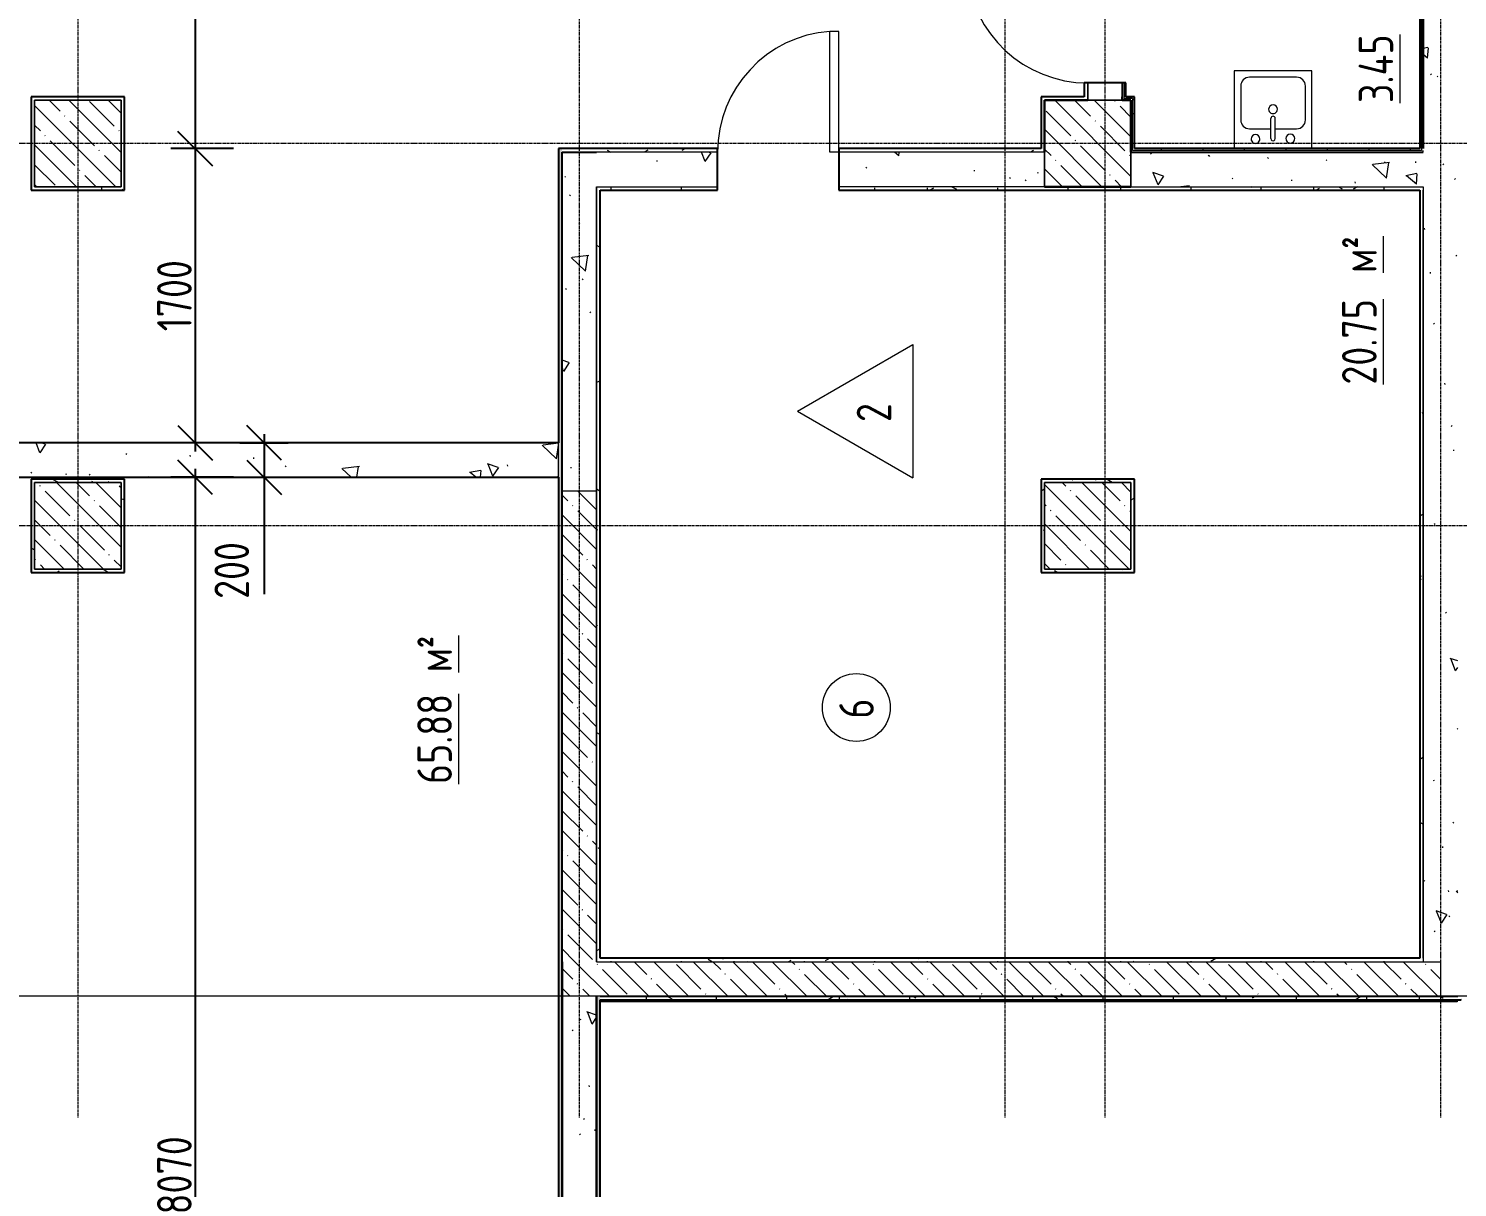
# Model space of a CAD drawing. Header units: millimetres. Extents: x -11854 to 4360091, y -19344 to 4989148.
# Drawn here: x 8458 to 16721, y 16047 to 22747 of the extents above; entities that cross this region are included whole.
import ezdxf

# ---------------------------------------------------------------- set-up
doc = ezdxf.new("R2010")
doc.units = ezdxf.units.MM
doc.linetypes.add('Линия сетки', pattern=[22.225, 12.7, -3.175, 3.175, -3.175])
doc.layers.get('0').update_dxf_attribs({"color": 254})
doc.layers.get('Defpoints').update_dxf_attribs({"color": 254})
for name, color, linetype, lineweight in [('A-ANNO-DIMS', 254, 'Continuous', 9), ('A-AREA-IDEN', 254, 'Continuous', 9), ('A-DOOR', 254, 'Continuous', 9), ('A-FLOR', 254, 'Continuous', 9), ('A-WALL', 254, 'Continuous', 9), ('P-SANR-FIXT', 254, 'Continuous', 9), ('S-GRID', 254, 'Continuous', 9)]:
    doc.layers.add(name, color=color, linetype=linetype, lineweight=lineweight)
doc.styles.add('ISOCPEUR', font='isocpeur.ttf', dxfattribs={"width": 0.8, "height": 200})
doc.styles.add('ISOCPEUR_B', font='', dxfattribs={"width": 0.8, "height": 200})
doc.styles.add('ISOCPEUR_B_1', font='', dxfattribs={"width": 0.8, "height": 200})
doc.styles.get('ISOCPEUR_B').set_extended_font_data('ISOCPEUR', bold=True)
doc.styles.get('ISOCPEUR_B_1').set_extended_font_data('ISOCPEUR', bold=True)
doc.dimstyles.new('2_0_мм_ISOCPEUR', dxfattribs={"dimscale": 304.8, "dimtxt": 199.196235, "dimasz": 0.656168, "dimexe": 0.459318, "dimexo": 0.625, "dimgap": 0.065617, "dimtad": 1, "dimdec": 0, "dimtxsty": 'ISOCPEUR', "dimblk1": 'OBLIQUE', "dimblk2": 'OBLIQUE', "dimsah": 1, "dimcen": 2.5, "dimdle": 0.164042, "dimazin": 3, "dimtfac": 1, "dimtix": 1, "dimtmove": 0, "dimatfit": 3, "dimfxl": 0.787402, "dimfxlon": 1, "dimtvp": 1, "dimarcsym": 2})
doc.dimstyles.new('2_0_мм_ISOCPEUR_1', dxfattribs={"dimscale": 304.8, "dimtxt": 199.196235, "dimasz": 0.656168, "dimexe": 0.459318, "dimexo": 0.625, "dimgap": 0.065617, "dimtad": 1, "dimdec": 0, "dimtxsty": 'ISOCPEUR', "dimblk1": 'OBLIQUE', "dimblk2": 'OBLIQUE', "dimsah": 1, "dimcen": 2.5, "dimdle": 0.164042, "dimazin": 3, "dimtfac": 1, "dimtix": 1, "dimtmove": 1, "dimatfit": 3, "dimfxl": 0.787402, "dimfxlon": 1, "dimtvp": 1, "dimarcsym": 2})
pattern_1 = [(140, (23409.34, 513535.3), (63.7558, 728.7365), [76.2, -838.2]), (85, (23409.34, 513535.3), (-764.2276, -140.9716), [60.96, -670.56]), (190.451, (23414.65, 513596.05), (-700.46675, 587.77), [64.76, -712.36]), (136.184, (23206.1, 513535.3), (168.171, 1084.3162), [114.3, -1257.3]), (186.636, (23220.2, 513625.7), (-989.7098, 949.61), [97.14, -1068.54]), (81.184, (23206.1, 513535.3), (-989.7012, 949.6206), [91.44, -1005.84]), (111, (23256.94, 513636.9), (409.0606, 606.4579), [76.2, -838.2]), (56, (23256.94, 513636.9), (-736.7529, 247.2083), [60.96, -670.56]), (161.451, (23291, 513687.46), (-327.6855, 853.66825), [64.76, -712.36]), (127.5, (23409.34, 513535.32), (-338.22012, 12.3547), [6.706, -655.726, 6.706, -674.014, -673.1]), (127.5, (23409.34, 513535.32), (-338.22012, 12.3547), [-1343.152, 6.706, -666.394]), (97.5, (23409.34, 513535.32), (-400.72213, 267.27887), [6.706, -381.406, 6.706, -640.486, -256.54]), (97.5, (23409.34, 513535.32), (-400.72213, 267.27887), [-1035.304, 6.706, -249.834]), (57.5, (23409.34, 513308.76), (22.91534, 542.36333), [6.706, -247.294, 6.706, -1837.334]), (57.5, (23409.34, 513308.76), (22.91534, 542.36333), [-260.706, -785.774, 6.706, -1044.854]), (47.5, (23409.34, 513207.16), (-101.7071, 592.51696), [6.706, -323.494, 6.706, -1266.342]), (47.5, (23409.34, 513207.16), (-101.7071, 592.51696), [-336.906, -519.582, 6.706, -740.054])]
pattern_2 = [(135, (23409.34, 513535.32), (-114.049253, -114.049253), []), (135, (23409.34, 513649.37), (-114.049253, -114.049253), [201.612, -40.322, 3.353, -36.97])]
pattern_3 = [(90, (23409.34, 513535.32), (-240, 7e-14), []), (180, (23409.34, 513535.32), (-9e-14, -240), [])]
pattern_4 = [(90, (23409.34, 513535.32), (-101.6, 406.4), [33.528, -271.272, 33.528, -271.272, -1625.6]), (90, (23409.34, 513535.32), (-101.6, 406.4), [-609.6, 33.528, -576.072, 33.528, -271.272, -711.2]), (90, (23409.34, 513535.32), (-101.6, 406.4), [-1524, 33.528, -169.672, 33.528, -474.472]), (210, (23358.54, 513687.72), (-301.152724, -291.188181), [33.528, -271.272, 33.528, -1896.872]), (210, (23358.54, 513687.72), (-301.152724, -291.188181), [-338.328, -271.272, 33.528, -576.072, -1016]), (210, (23358.54, 513687.72), (-301.152724, -291.188181), [-1219.2, 33.528, -271.272, 33.528, -677.672]), (210, (23358.54, 513687.72), (-301.152724, -291.188181), [-1557.528, -169.672, 33.528, -474.472]), (330, (23155.34, 513738.52), (402.752724, -115.211819), [33.528, -271.272, 33.528, -1896.872]), (330, (23155.34, 513738.52), (402.752724, -115.211819), [-338.328, -271.272, 33.528, -576.072, -1016]), (330, (23155.34, 513738.52), (402.752724, -115.211819), [-1219.2, 33.528, -271.272, 33.528, -677.672]), (330, (23155.34, 513738.52), (402.752724, -115.211819), [-1557.528, -169.672, 33.528, -474.472])]

# ---------------------------------------------------------------- blocks, each defined once
blk = doc.blocks.new('Одиночные-Щитовые - Дверной блок внутренний глухой ДГ 21х7 Л-4429184-1Г')
at = {"layer": 'A-DOOR', "lineweight": 18}
for p, q in [((299, 100), (299, 798.1)), ((350, 798.1), (299, 798.1)), ((350, 100), (350, 798.1)), ((350, 100), (299, 100))]:
    blk.add_line(p, q, dxfattribs=at)
at = {"layer": 'A-DOOR'}
blk.add_arc((350, 100), 700, 94.17811, 180, dxfattribs=at)
blk = doc.blocks.new('Кухонная мойка-Островок - 450 x 450 мм-2032278-1Г')
at = {"layer": 'P-SANR-FIXT'}
for p, q in [((240.7, 227.3), (-209.3, 227.3)), ((-209.3, 227.3), (-209.3, -222.7)), ((3, 170.2), (3, 53.1)), ((28.4, 170.2), (28.4, 53.1)), ((240.7, -222.7), (240.7, 227.3)), ((3, 113), (-120.4, 113)), ((151.8, 113), (28.4, 113)), ((-171.2, 62.2), (-171.2, -133.8)), ((202.6, -133.8), (202.6, 62.2)), ((-209.3, -222.7), (240.7, -222.7)), ((-120.4, -184.6), (151.8, -184.6))]:
    blk.add_line(p, q, dxfattribs=at)
for centre, radius, start, end in [((-84.3, 170.2), 25.4, 360, 180), ((-84.3, 170.2), 25.4, 180, 360), ((15.7, 170.2), 12.7, 360, 180), ((117.3, 172.3), 25.4, 360, 180), ((117.3, 172.3), 25.4, 180, 0), ((-120.4, 62.2), 50.8, 90, 180), ((151.8, 62.2), 50.8, 360, 90), ((15.7, 0), 25.4, 360, 180), ((15.7, 0), 25.4, 180, 0), ((15.7, 53.1), 12.7, 180, 0), ((-120.4, -133.8), 50.8, 180, 270), ((151.8, -133.8), 50.8, 270, 0)]:
    blk.add_arc(centre, radius, start, end, dxfattribs=at)
blk = doc.blocks.new('АР-Марка-Помещения-Этаж_Секция_Номер - Номер-1294543-1Г')
at = {"layer": 'A-AREA-IDEN'}
blk.add_circle((0, 1.219), 1.965, dxfattribs=at)
blk = doc.blocks.new('_Oblique')
at = {"color": 0, "linetype": 'ByBlock', "lineweight": -2}
blk.add_line((-0.5, -0.5), (0.5, 0.5), dxfattribs=at)
blk = doc.blocks.new('*D742')
at = {"layer": 'A-ANNO-DIMS', "color": 0, "lineweight": -2, "transparency": 16777216}
for p, q in [((9420.9, 25812.4), (9420.9, 22002.4)), ((9641.8, 25762.4), (9280.9, 25762.4)), ((9641.8, 22052.4), (9280.9, 22052.4))]:
    blk.add_line(p, q, dxfattribs=at)
at = {"layer": 'Defpoints', "color": 0, "transparency": 16777216}
for p in [(9660.9, 25762.4), (9420.9, 22052.4), (9660.9, 22052.4)]:
    blk.add_point(p, dxfattribs=at)
at = {"layer": 'A-ANNO-DIMS', "color": 0, "lineweight": -2, "transparency": 16777216, "xscale": 200, "yscale": 200, "zscale": 200}
for p, rotation in [((9420.9, 25762.4), 90), ((9420.9, 22052.4), 270)]:
    blk.add_blockref('_Oblique', p, dxfattribs=dict(at, rotation=rotation))
at = {"layer": 'A-ANNO-DIMS', "color": 0, "transparency": 16777216, "insert": (9300.9, 23907.4), "char_height": 200, "width": 496.458, "attachment_point": 5, "rotation": 90, "style": 'ISOCPEUR'}
blk.add_mtext('\\A1;3710', dxfattribs=at)
blk = doc.blocks.new('*D743')
at = {"layer": 'A-ANNO-DIMS', "color": 0, "lineweight": -2, "transparency": 16777216}
for p, q in [((9420.9, 22102.4), (9420.9, 20302.4)), ((9641.8, 22052.4), (9280.9, 22052.4)), ((9641.8, 20352.4), (9280.9, 20352.4))]:
    blk.add_line(p, q, dxfattribs=at)
at = {"layer": 'Defpoints', "color": 0, "transparency": 16777216}
for p in [(9660.9, 22052.4), (9420.9, 20352.4), (9660.9, 20352.4)]:
    blk.add_point(p, dxfattribs=at)
at = {"layer": 'A-ANNO-DIMS', "color": 0, "lineweight": -2, "transparency": 16777216, "xscale": 200, "yscale": 200, "zscale": 200}
for p, rotation in [((9420.9, 22052.4), 90), ((9420.9, 20352.4), 270)]:
    blk.add_blockref('_Oblique', p, dxfattribs=dict(at, rotation=rotation))
at = {"layer": 'A-ANNO-DIMS', "color": 0, "transparency": 16777216, "insert": (9300.9, 21202.4), "char_height": 200, "width": 496.458, "attachment_point": 5, "rotation": 90, "style": 'ISOCPEUR'}
blk.add_mtext('\\A1;1700', dxfattribs=at)
blk = doc.blocks.new('*D744')
at = {"layer": 'A-ANNO-DIMS', "color": 0, "lineweight": -2, "transparency": 16777216}
for p, q in [((9679.9, 20352.4), (9959.3, 20352.4)), ((9819.3, 20402.4), (9819.3, 20152.4)), ((9679.9, 20152.4), (9959.3, 20152.4)), ((9819.3, 20152.4), (9819.3, 19477.6))]:
    blk.add_line(p, q, dxfattribs=at)
at = {"layer": 'Defpoints', "color": 0, "transparency": 16777216}
for p in [(9660.9, 20352.4), (9660.9, 20152.4), (9819.3, 20152.4)]:
    blk.add_point(p, dxfattribs=at)
at = {"layer": 'A-ANNO-DIMS', "color": 0, "lineweight": -2, "transparency": 16777216, "xscale": 200, "yscale": 200, "zscale": 200}
for p, rotation in [((9819.3, 20352.4), 90), ((9819.3, 20152.4), 270)]:
    blk.add_blockref('_Oblique', p, dxfattribs=dict(at, rotation=rotation))
at = {"layer": 'A-ANNO-DIMS', "color": 0, "transparency": 16777216, "insert": (9532.6, 19449.6), "char_height": 200, "width": 399.925, "attachment_point": 1, "rotation": 90, "line_spacing_factor": 1.149209, "style": 'ISOCPEUR'}
blk.add_mtext('\\A1;200', dxfattribs=at)
blk = doc.blocks.new('*D745')
at = {"layer": 'A-ANNO-DIMS', "color": 0, "lineweight": -2, "transparency": 16777216}
for p, q in [((9420.9, 20202.4), (9420.9, 12032.4)), ((9641.8, 20152.4), (9280.9, 20152.4)), ((9641.8, 12082.4), (9280.9, 12082.4))]:
    blk.add_line(p, q, dxfattribs=at)
at = {"layer": 'Defpoints', "color": 0, "transparency": 16777216}
for p in [(9660.9, 20152.4), (9420.9, 12082.4), (9660.9, 12082.4)]:
    blk.add_point(p, dxfattribs=at)
at = {"layer": 'A-ANNO-DIMS', "color": 0, "lineweight": -2, "transparency": 16777216, "xscale": 200, "yscale": 200, "zscale": 200}
for p, rotation in [((9420.9, 20152.4), 90), ((9420.9, 12082.4), 270)]:
    blk.add_blockref('_Oblique', p, dxfattribs=dict(at, rotation=rotation))
at = {"layer": 'A-ANNO-DIMS', "color": 0, "transparency": 16777216, "insert": (9300.9, 16117.4), "char_height": 200, "width": 533.233, "attachment_point": 5, "rotation": 90, "style": 'ISOCPEUR'}
blk.add_mtext('\\A1;8070', dxfattribs=at)
blk = doc.blocks.new('МАРКА ПОМЕЩЕНИЯ - ПОЛЫ - ОТДЕЛКА ПОЛА-6347798-1Г')
at = {"layer": 'A-AREA-IDEN'}
for p, q in [((0, 4.233), (-3.855, -2.444)), ((0, 4.233), (3.855, -2.444)), ((3.855, -2.444), (-3.855, -2.444))]:
    blk.add_line(p, q, dxfattribs=at)

msp = doc.modelspace()

# ---------------------------------------------------------------- hatches: boundary and pattern name
at = {"layer": 'A-WALL'}
h = msp.add_hatch(dxfattribs=at)
h.set_pattern_fill('FP_2', color=8, angle=90, style=0, pattern_type=2)
h.set_pattern_definition(pattern_1)
h.paths.add_polyline_path([(16722.6, 26912.4), (16522.6, 26912.4), (16522.6, 17352.4), (16622.6, 17352.4), (16622.6, 17152.4), (16722.6, 17152.4), (16722.6, 26497.6)])
h = msp.add_hatch(dxfattribs=at)
h.set_pattern_fill('FP_2', color=8, angle=90, style=0, pattern_type=2)
h.set_pattern_definition(pattern_1)
h.paths.add_polyline_path([(14782.6, 25782.4), (14582.6, 25781.8), (14582.6, 25512.4), (14782.6, 25512.4), (14782.6, 25781.8)])
h.paths.add_polyline_path([(14782.6, 22332.4), (14782.6, 22432.4), (14582.6, 22432.4), (14582.6, 22332.4)])
h.paths.add_polyline_path([(14782.6, 24092.4), (14782.6, 24812.4), (14582.6, 24812.4), (14582.6, 23132.4), (14782.6, 23132.4)])
h = msp.add_hatch(dxfattribs=at)
h.set_pattern_fill('FP_4', color=8, angle=90, style=0, pattern_type=2)
h.set_pattern_definition(pattern_4)
h.paths.add_polyline_path([(14582.6, 25762.4), (14562.6, 25762.4), (14562.6, 25512.4), (14582.6, 25512.4)])
h.paths.add_polyline_path([(14582.6, 23132.4), (14582.6, 24812.4), (14562.6, 24812.4), (14562.6, 23132.4)])
h.paths.add_polyline_path([(14582.6, 22432.4), (14562.6, 22432.4), (14562.6, 22332.4), (14582.6, 22332.4)])
h = msp.add_hatch(dxfattribs=at)
h.set_pattern_fill('FP_4', color=8, angle=90, style=0, pattern_type=2)
h.set_pattern_definition(pattern_4)
h.paths.add_polyline_path([(14792.6, 24092.4), (14792.6, 24102.4), (14782.6, 24102.4), (14782.6, 23132.4), (14792.6, 23132.4)])
h.paths.add_polyline_path([(14792.6, 22342.4), (14792.6, 22432.4), (14782.6, 22432.4), (14782.6, 22342.4)])
h = msp.add_hatch(dxfattribs=at)
h.set_pattern_fill('FP_6', color=8, angle=90, style=0, pattern_type=2)
h.set_pattern_definition(pattern_3)
h.paths.add_polyline_path([(14802.6, 24092.4), (14792.6, 24092.4), (14792.6, 23132.4), (14802.6, 23132.4)])
h.paths.add_polyline_path([(14802.6, 22352.4), (14802.6, 22432.4), (14792.6, 22432.4), (14792.6, 22352.4)])
h = msp.add_hatch(dxfattribs=at)
h.set_pattern_fill('FP_6', color=8, angle=90, style=0, pattern_type=2)
h.set_pattern_definition(pattern_3)
h.paths.add_polyline_path([(16512.6, 24102.4), (16502.6, 24102.4), (16502.6, 22052.4), (16512.6, 22052.4), (16512.6, 23992.2)])
h = msp.add_hatch(dxfattribs=at)
h.set_pattern_fill('FP_4', color=8, angle=90, style=0, pattern_type=2)
h.set_pattern_definition(pattern_4)
h.paths.add_polyline_path([(16522.6, 24112.4), (16512.6, 24112.4), (16512.6, 22042.4), (16522.6, 22042.4), (16522.6, 23992.2)])
h = msp.add_hatch(dxfattribs=at)
h.set_pattern_fill('FP_4', color=8, angle=90, style=0, pattern_type=2)
h.set_pattern_definition(pattern_4)
h.paths.add_polyline_path([(8992.6, 22352.4), (8472.6, 22352.4), (8472.6, 22332.4), (8992.6, 22332.4)])
h = msp.add_hatch(dxfattribs=at)
h.set_pattern_fill('FP_1', color=8, angle=90, style=0, pattern_type=2)
h.set_pattern_definition(pattern_2)
h.paths.add_polyline_path([(8992.6, 22332.4), (8492.6, 22332.4), (8492.6, 21832.4), (8992.6, 21832.4)])
h = msp.add_hatch(dxfattribs=at)
h.set_pattern_fill('FP_4', color=8, angle=90, style=0, pattern_type=2)
h.set_pattern_definition(pattern_4)
h.paths.add_polyline_path([(9012.6, 22352.4), (8992.6, 22352.4), (8992.6, 21832.4), (9012.6, 21832.4)])
h = msp.add_hatch(dxfattribs=at)
h.set_pattern_fill('FP_1', color=8, angle=90, style=0, pattern_type=2)
h.set_pattern_definition(pattern_2)
h.paths.add_polyline_path([(14832.6, 22332.4), (14332.6, 22332.4), (14332.6, 21832.4), (14832.6, 21832.4), (14832.6, 22202.6)])
h = msp.add_hatch(dxfattribs=at)
h.set_pattern_fill('FP_4', color=8, angle=90, style=0, pattern_type=2)
h.set_pattern_definition(pattern_4)
h.paths.add_polyline_path([(14842.6, 22332.4), (14832.6, 22332.4), (14832.6, 22042.4), (14842.6, 22042.4), (14842.6, 22202.6)])
h = msp.add_hatch(dxfattribs=at)
h.set_pattern_fill('FP_6', color=8, angle=90, style=0, pattern_type=2)
h.set_pattern_definition(pattern_3)
h.paths.add_polyline_path([(14852.6, 22342.4), (14842.6, 22342.4), (14842.6, 22052.4), (14852.6, 22052.4), (14852.6, 22332.4)])
h = msp.add_hatch(dxfattribs=at)
h.set_pattern_fill('FP_4', color=8, angle=90, style=0, pattern_type=2)
h.set_pattern_definition(pattern_4)
h.paths.add_polyline_path([(11542.6, 22032.4), (11542.6, 22052.4), (11522.6, 22052.4), (11522.6, 2222.4), (11542.6, 2222.4), (11542.6, 21486.7)])
h = msp.add_hatch(dxfattribs=at)
h.set_pattern_fill('FP_4', color=8, angle=90, style=0, pattern_type=2)
h.set_pattern_definition(pattern_4)
h.paths.add_polyline_path([(14312.6, 22052.4), (13142.6, 22052.4), (13142.6, 22032.4), (14312.6, 22032.4)])
h.paths.add_polyline_path([(12442.6, 22032.4), (12442.6, 22052.4), (11542.6, 22052.4), (11542.6, 22032.4), (11742.6, 22032.4)])
h = msp.add_hatch(dxfattribs=at)
h.set_pattern_fill('FP_2', color=8, angle=90, style=0, pattern_type=2)
h.set_pattern_definition(pattern_1)
h.paths.add_polyline_path([(11742.6, 20072.4), (11742.6, 22032.4), (11542.6, 22032.4), (11542.6, 20072.4)])
h = msp.add_hatch(dxfattribs=at)
h.set_pattern_fill('FP_2', color=8, angle=90, style=0, pattern_type=2)
h.set_pattern_definition(pattern_1)
h.paths.add_polyline_path([(16522.6, 22032.4), (14832.6, 22032.4), (14832.6, 21832.4), (16522.6, 21832.4)])
h.paths.add_polyline_path([(14332.6, 22032.4), (13142.6, 22032.4), (13142.6, 21832.4), (14332.6, 21832.4)])
h.paths.add_polyline_path([(12442.6, 21832.4), (12442.6, 22032.4), (11742.6, 22032.4), (11742.6, 21832.4), (11762.6, 21832.4)])
h = msp.add_hatch(dxfattribs=at)
h.set_pattern_fill('FP_6', color=8, angle=90, style=0, pattern_type=2)
h.set_pattern_definition(pattern_3)
h.paths.add_polyline_path([(16512.6, 22042.4), (16512.6, 22052.4), (14842.6, 22052.4), (14842.6, 22042.4), (15933.8, 22042.4)])
h = msp.add_hatch(dxfattribs=at)
h.set_pattern_fill('FP_4', color=8, angle=90, style=0, pattern_type=2)
h.set_pattern_definition(pattern_4)
h.paths.add_polyline_path([(9012.6, 21832.4), (8472.6, 21832.4), (8472.6, 21812.4), (9012.6, 21812.4)])
h = msp.add_hatch(dxfattribs=at)
h.set_pattern_fill('FP_4', color=8, angle=90, style=0, pattern_type=2)
h.set_pattern_definition(pattern_4)
h.paths.add_polyline_path([(11762.6, 17372.4), (11762.6, 21832.4), (11742.6, 21832.4), (11742.6, 17372.4)])
h = msp.add_hatch(dxfattribs=at)
h.set_pattern_fill('FP_4', color=8, angle=90, style=0, pattern_type=2)
h.set_pattern_definition(pattern_4)
h.paths.add_polyline_path([(16522.6, 21832.4), (13142.6, 21832.4), (13142.6, 21812.4), (16522.6, 21812.4)])
h.paths.add_polyline_path([(12442.6, 21812.4), (12442.6, 21832.4), (11762.6, 21832.4), (11762.6, 21812.4)])
h = msp.add_hatch(dxfattribs=at)
h.set_pattern_fill('FP_4', color=8, angle=90, style=0, pattern_type=2)
h.set_pattern_definition(pattern_4)
h.paths.add_polyline_path([(16522.6, 17372.4), (16522.6, 21812.4), (16502.6, 21812.4), (16502.6, 17372.4)])
h = msp.add_hatch(dxfattribs=at)
h.set_pattern_fill('FP_2', color=8, angle=90, style=0, pattern_type=2)
h.set_pattern_definition(pattern_1)
h.paths.add_polyline_path([(11522.6, 20152.4), (11522.6, 20352.4), (6997.6, 20352.4), (6997.6, 20152.4), (9230.8, 20152.4)])
h = msp.add_hatch(dxfattribs=at)
h.set_pattern_fill('FP_4', color=8, angle=90, style=0, pattern_type=2)
h.set_pattern_definition(pattern_4)
h.paths.add_polyline_path([(8992.6, 20122.4), (8992.6, 20142.4), (8472.6, 20142.4), (8472.6, 20122.4), (8492.6, 20122.4)])
h = msp.add_hatch(dxfattribs=at)
h.set_pattern_fill('FP_4', color=8, angle=90, style=0, pattern_type=2)
h.set_pattern_definition(pattern_4)
h.paths.add_polyline_path([(8492.6, 20122.4), (8472.6, 20122.4), (8472.6, 19622.4), (8492.6, 19622.4)])
h = msp.add_hatch(dxfattribs=at)
h.set_pattern_fill('FP_1', color=8, angle=90, style=0, pattern_type=2)
h.set_pattern_definition(pattern_2)
h.paths.add_polyline_path([(8992.6, 20122.4), (8492.6, 20122.4), (8492.6, 19622.4), (8992.6, 19622.4)])
h = msp.add_hatch(dxfattribs=at)
h.set_pattern_fill('FP_4', color=8, angle=90, style=0, pattern_type=2)
h.set_pattern_definition(pattern_4)
h.paths.add_polyline_path([(9012.6, 19622.4), (9012.6, 20142.4), (8992.6, 20142.4), (8992.6, 19622.4)])
h = msp.add_hatch(dxfattribs=at)
h.set_pattern_fill('FP_4', color=8, angle=90, style=0, pattern_type=2)
h.set_pattern_definition(pattern_4)
h.paths.add_polyline_path([(14832.6, 20122.4), (14832.6, 20142.4), (14312.6, 20142.4), (14312.6, 20122.4), (14332.6, 20122.4)])
h = msp.add_hatch(dxfattribs=at)
h.set_pattern_fill('FP_4', color=8, angle=90, style=0, pattern_type=2)
h.set_pattern_definition(pattern_4)
h.paths.add_polyline_path([(14332.6, 20122.4), (14312.6, 20122.4), (14312.6, 19622.4), (14332.6, 19622.4)])
h = msp.add_hatch(dxfattribs=at)
h.set_pattern_fill('FP_1', color=8, angle=90, style=0, pattern_type=2)
h.set_pattern_definition(pattern_2)
h.paths.add_polyline_path([(14832.6, 20122.4), (14332.6, 20122.4), (14332.6, 19622.4), (14832.6, 19622.4)])
h = msp.add_hatch(dxfattribs=at)
h.set_pattern_fill('FP_4', color=8, angle=90, style=0, pattern_type=2)
h.set_pattern_definition(pattern_4)
h.paths.add_polyline_path([(14852.6, 19622.4), (14852.6, 20142.4), (14832.6, 20142.4), (14832.6, 19622.4)])
h = msp.add_hatch(dxfattribs=at)
h.set_pattern_fill('FP_1', color=8, angle=90, style=0, pattern_type=2)
h.set_pattern_definition(pattern_2)
h.paths.add_polyline_path([(11742.6, 17352.4), (11742.6, 20072.4), (11542.6, 20072.4), (11542.6, 17352.4)])
h = msp.add_hatch(dxfattribs=at)
h.set_pattern_fill('FP_4', color=8, angle=90, style=0, pattern_type=2)
h.set_pattern_definition(pattern_4)
h.paths.add_polyline_path([(9012.6, 19622.4), (8472.6, 19622.4), (8472.6, 19602.4), (9012.6, 19602.4)])
h = msp.add_hatch(dxfattribs=at)
h.set_pattern_fill('FP_4', color=8, angle=90, style=0, pattern_type=2)
h.set_pattern_definition(pattern_4)
h.paths.add_polyline_path([(14852.6, 19622.4), (14312.6, 19622.4), (14312.6, 19602.4), (14852.6, 19602.4)])
h = msp.add_hatch(dxfattribs=at)
h.set_pattern_fill('FP_4', color=8, angle=90, style=0, pattern_type=2)
h.set_pattern_definition(pattern_4)
h.paths.add_polyline_path([(16522.6, 17372.4), (11742.6, 17372.4), (11742.6, 17352.4), (16522.6, 17352.4)])
h = msp.add_hatch(dxfattribs=at)
h.set_pattern_fill('FP_1', color=8, angle=90, style=0, pattern_type=2)
h.set_pattern_definition(pattern_2)
h.paths.add_polyline_path([(16622.6, 17352.4), (11542.6, 17352.4), (11542.6, 17152.4), (16622.6, 17152.4)])
h = msp.add_hatch(dxfattribs=at)
h.set_pattern_fill('FP_2', color=8, angle=90, style=0, pattern_type=2)
h.set_pattern_definition(pattern_1)
h.paths.add_polyline_path([(11742.6, 17152.4), (11542.6, 17152.4), (11542.6, 2222.4), (11742.6, 2222.4), (11742.6, 15760)])
h = msp.add_hatch(dxfattribs=at)
h.set_pattern_fill('FP_4', color=8, angle=90, style=0, pattern_type=2)
h.set_pattern_definition(pattern_4)
h.paths.add_polyline_path([(11762.6, 2242.4), (11762.6, 17152.4), (11742.6, 17152.4), (11742.6, 2242.4), (11744.4, 2242.4)])
h = msp.add_hatch(dxfattribs=at)
h.set_pattern_fill('FP_4', color=8, angle=90, style=0, pattern_type=2)
h.set_pattern_definition(pattern_4)
h.paths.add_polyline_path([(16742.6, 17132.4), (16742.6, 17152.4), (11762.6, 17152.4), (11762.6, 17132.4), (15933.8, 17132.4)])

# ---------------------------------------------------------------- linework, layer by layer
at = {"layer": 'A-FLOR', "color": 8}
for p, q in [((16718.9, 17120), (11762.5, 17120)), ((16718.9, 17120), (11762.5, 17120)), ((16718.9, 17132.4), (16718.9, 17120)), ((16718.9, 17132.4), (16718.9, 17120))]:
    msp.add_line(p, q, dxfattribs=at)
at = {"layer": 'A-WALL', "color": 8, "lineweight": 25}
for p, q in [((16502.6, 24092.4), (16502.6, 22052.4)), ((16522.6, 24112.4), (16522.6, 22052.4)), ((16522.6, 22052.4), (16522.6, 24112.4)), ((14562.6, 22432.4), (14562.6, 22352.4)), ((14582.6, 22432.4), (14562.6, 22432.4)), ((14802.6, 22432.4), (14582.6, 22432.4)), ((14802.6, 22352.4), (14802.6, 22432.4)), ((9012.6, 22352.4), (8472.6, 22352.4)), ((8472.6, 22352.4), (8472.6, 21812.4)), ((9012.6, 21812.4), (9012.6, 22352.4)), ((14562.6, 22352.4), (14312.6, 22352.4)), ((14312.6, 22352.4), (14312.6, 22052.4)), ((14582.6, 22332.4), (14332.6, 22332.4)), ((14332.6, 22332.4), (14332.6, 22032.4)), ((14332.6, 22332.4), (14582.6, 22332.4)), ((14332.6, 22032.4), (14332.6, 22332.4)), ((14782.6, 22332.4), (14782.6, 22352.4)), ((14782.6, 22342.4), (14782.6, 22332.4)), ((14832.6, 22332.4), (14782.6, 22332.4)), ((14782.6, 22332.4), (14832.6, 22332.4)), ((14852.6, 22352.4), (14802.6, 22352.4)), ((14832.6, 22032.4), (14832.6, 22332.4)), ((14832.6, 22332.4), (14832.6, 22032.4)), ((14852.6, 22052.4), (14852.6, 22352.4)), ((11522.6, 22052.4), (11522.6, 20352.4)), ((12442.6, 22052.4), (11522.6, 22052.4)), ((11542.6, 2222.4), (11542.6, 22032.4)), ((11542.6, 22032.4), (11742.6, 22032.4)), ((12442.6, 21832.4), (12442.6, 22052.4)), ((14312.6, 22052.4), (13142.6, 22052.4)), ((13142.6, 22052.4), (13142.6, 22032.4)), ((13142.6, 22032.4), (13142.6, 21832.4)), ((14832.6, 22032.4), (14832.6, 22032.4)), ((14832.6, 22032.4), (16522.6, 22032.4)), ((16502.6, 22052.4), (14852.6, 22052.4)), ((12442.6, 21812.4), (12442.6, 21832.4)), ((13142.6, 21832.4), (13142.6, 21812.4)), ((14332.6, 21832.4), (14832.6, 21832.4)), ((14832.6, 21832.4), (14332.6, 21832.4)), ((8472.6, 21812.4), (9012.6, 21812.4)), ((11762.6, 17372.4), (11762.6, 21812.4)), ((11762.6, 21812.4), (12442.6, 21812.4)), ((13142.6, 21812.4), (16502.6, 21812.4)), ((16502.6, 21812.4), (16502.6, 17372.4)), ((11522.6, 20352.4), (6997.6, 20352.4)), ((6997.6, 20152.4), (11522.6, 20152.4)), ((9012.6, 20142.4), (8472.6, 20142.4)), ((8472.6, 20142.4), (8472.6, 19602.4)), ((9012.6, 19602.4), (9012.6, 20142.4)), ((11522.6, 20152.4), (11522.6, 12082.4)), ((14852.6, 20142.4), (14312.6, 20142.4)), ((14312.6, 20142.4), (14312.6, 19602.4)), ((14852.6, 19602.4), (14852.6, 20142.4)), ((8472.6, 19602.4), (9012.6, 19602.4)), ((14312.6, 19602.4), (14852.6, 19602.4)), ((16502.6, 17372.4), (11762.6, 17372.4)), ((11542.6, 17352.4), (11542.6, 14362.4)), ((11742.6, 2242.4), (11742.6, 17152.4)), ((11742.6, 17152.4), (11742.6, 2242.4)), ((11762.6, 17152.4), (16722.6, 17152.4)), ((11762.6, 2242.4), (11762.6, 17132.4)), ((11762.6, 17132.4), (16742.6, 17132.4))]:
    msp.add_line(p, q, dxfattribs=at)
at = {"layer": 'A-WALL', "color": 8}
for p, q in [((16512.6, 24102.4), (16512.6, 22042.4)), ((14582.6, 22432.4), (14582.6, 22332.4)), ((14582.6, 22332.4), (14582.6, 22432.4)), ((14782.6, 22352.4), (14782.6, 22432.4)), ((14782.6, 22432.4), (14782.6, 22342.4)), ((14792.6, 22342.4), (14792.6, 22432.4)), ((8992.6, 22332.4), (8492.6, 22332.4)), ((8492.6, 22332.4), (8492.6, 21832.4)), ((8492.6, 22332.4), (8992.6, 22332.4)), ((8492.6, 21832.4), (8492.6, 22332.4)), ((8992.6, 21832.4), (8992.6, 22332.4)), ((8992.6, 22332.4), (8992.6, 21832.4)), ((14582.6, 22332.4), (14782.6, 22332.4)), ((14782.6, 22332.4), (14582.6, 22332.4)), ((14842.6, 22342.4), (14792.6, 22342.4)), ((14842.6, 22342.4), (14842.6, 22332.4)), ((14842.6, 22042.4), (14842.6, 22332.4)), ((12442.6, 22032.4), (11742.6, 22032.4)), ((14332.6, 22032.4), (13142.6, 22032.4)), ((14332.6, 21832.4), (14332.6, 22032.4)), ((14332.6, 22032.4), (14332.6, 21832.4)), ((14832.6, 22032.4), (14832.6, 21832.4)), ((14832.6, 21832.4), (14832.6, 22032.4)), ((16512.6, 22042.4), (14842.6, 22042.4)), ((16522.6, 22032.4), (16522.6, 22042.4)), ((8492.6, 21832.4), (8992.6, 21832.4)), ((8992.6, 21832.4), (8492.6, 21832.4)), ((11742.6, 17352.4), (11742.6, 21832.4)), ((11742.6, 21832.4), (12442.6, 21832.4)), ((11742.6, 21832.4), (11742.6, 17372.4)), ((14332.6, 21832.4), (13142.6, 21832.4)), ((14832.6, 21832.4), (16522.6, 21832.4)), ((16522.6, 21832.4), (16522.6, 17352.4)), ((16522.6, 17372.4), (16522.6, 21812.4)), ((11522.6, 20152.4), (11522.6, 20352.4)), ((8992.6, 20122.4), (8492.6, 20122.4)), ((8492.6, 20122.4), (8492.6, 19622.4)), ((8492.6, 20122.4), (8992.6, 20122.4)), ((8492.6, 19622.4), (8492.6, 20122.4)), ((8992.6, 19622.4), (8992.6, 20122.4)), ((8992.6, 20122.4), (8992.6, 19622.4)), ((14832.6, 20122.4), (14332.6, 20122.4)), ((14332.6, 20122.4), (14332.6, 19622.4)), ((14332.6, 20122.4), (14832.6, 20122.4)), ((14332.6, 19622.4), (14332.6, 20122.4)), ((14832.6, 19622.4), (14832.6, 20122.4)), ((14832.6, 20122.4), (14832.6, 19622.4)), ((11742.6, 20072.4), (11542.6, 20072.4)), ((8492.6, 19622.4), (8992.6, 19622.4)), ((8992.6, 19622.4), (8492.6, 19622.4)), ((14332.6, 19622.4), (14832.6, 19622.4)), ((14832.6, 19622.4), (14332.6, 19622.4)), ((11742.6, 17372.4), (11742.6, 17352.4)), ((11742.6, 17352.4), (16622.6, 17352.4)), ((16622.6, 17352.4), (16622.6, 17152.4)), ((11762.6, 17152.4), (11542.6, 17152.4))]:
    msp.add_line(p, q, dxfattribs=at)
at = {"layer": 'S-GRID', "color": 8, "linetype": 'Линия сетки'}
for p, q in [((8742.6, 43877.4), (8742.6, 16449)), ((11642.6, 43877.4), (11642.6, 16449)), ((14102.6, 43877.4), (14102.6, 16449)), ((14682.6, 43877.4), (14682.6, 16449)), ((16622.6, 43877.4), (16622.6, 16449)), ((22662, 22082.4), (-1161, 22082.4)), ((22662, 19872.4), (-284.1, 19872.4)), ((22662, 17152.4), (-1161, 17152.4)), ((24494.7, 17152.4), (-1161, 17152.4))]:
    msp.add_line(p, q, dxfattribs=at)

# ---------------------------------------------------------------- block references
at = {"layer": 'A-AREA-IDEN', "color": 8, "xscale": 99.99999999999991, "yscale": 99.99999999999991, "zscale": 99.99999999999991, "rotation": 89.99999999999999}
for name, p in [('МАРКА ПОМЕЩЕНИЯ - ПОЛЫ - ОТДЕЛКА ПОЛА-6347798-1Г', (13327.4, 20535.3)), ('АР-Марка-Помещения-Этаж_Секция_Номер - Номер-1294543-1Г', (13366.5, 18821.8))]:
    msp.add_blockref(name, p, dxfattribs=at)
at = {"layer": 'A-DOOR', "color": 8, "rotation": 89.99999999999999}
msp.add_blockref('Одиночные-Щитовые - Дверной блок внутренний глухой ДГ 21х7 Л-4429184-1Г', (14682.6, 22782.4), dxfattribs=at)
at = {"layer": 'A-DOOR', "color": 8}
msp.add_blockref('Одиночные-Щитовые - Дверной блок внутренний глухой ДГ 21х7 Л-4429184-1Г', (12792.6, 21932.4), dxfattribs=at)
at = {"layer": 'P-SANR-FIXT', "color": 8, "rotation": 180}
msp.add_blockref('Кухонная мойка-Островок - 450 x 450 мм-2032278-1Г', (15670.2, 22280.5), dxfattribs=at)

# ---------------------------------------------------------------- texts
at = {"layer": 'A-AREA-IDEN', "color": 8, "char_height": 200, "attachment_point": 1, "rotation": 90}
for s, insert, width, style in [('\\L3.45 ', (16149.5, 22316.1), 654.177, 'ISOCPEUR_B'), ('\\L\\fISOCPEUR|b1|i0|c238|p34|;\\W.8;\\L²', (16053.5, 21471.6), 128.27, 'ISOCPEUR_B_1'), ('\\L\\fISOCPEUR|b1|i0|c204|p34|;\\W.8;\\Lм', (16053.5, 21334), 166.751, 'ISOCPEUR_B'), ('\\L20.75 ', (16053.5, 20688.4), 782.447, 'ISOCPEUR_B'), ('\\fISOCPEUR|b0|i0|c204|p34|;\\W.8;2', (13246.8, 20471.9), 141.097, 'ISOCPEUR'), ('\\L\\fISOCPEUR|b1|i0|c238|p34|;\\W.8;\\L²', (10705.8, 19162.5), 128.27, 'ISOCPEUR_B_1'), ('\\L\\fISOCPEUR|b1|i0|c204|p34|;\\W.8;\\Lм', (10705.8, 19024.9), 166.751, 'ISOCPEUR_B'), ('\\L65.88 ', (10705.8, 18379.4), 782.447, 'ISOCPEUR_B'), ('\\fISOCPEUR|b1|i0|c204|p34|;\\W.8;6', (13145.7, 18757.6), 147.51, 'ISOCPEUR_B')]:
    msp.add_mtext(s, dxfattribs=dict(at, insert=insert, width=width, style=style))

# ---------------------------------------------------------------- dimensions: what is measured, and where the dimension line sits
at = {"layer": 'A-ANNO-DIMS', "color": 8}
for base, p1, p2, override, picture, middle in [((9420.9, 22052.4), (9660.9, 25762.4), (9660.9, 22052.4), {"dimfxl": 3709.99998}, '*D742', (9300.9, 23907.4)), ((9420.9, 20352.4), (9660.9, 22052.4), (9660.9, 20352.4), {"dimfxl": 1700}, '*D743', (9300.9, 21202.4)), ((9420.9, 12082.4), (9660.9, 20152.4), (9660.9, 12082.4), {"dimfxl": 8070}, '*D745', (9300.9, 16117.4))]:
    dim = msp.add_linear_dim(base=base, p1=p1, p2=p2, angle=90, dimstyle='2_0_мм_ISOCPEUR_1', override=override, dxfattribs=at)
    dim.commit()
    dim.dimension.update_dxf_attribs({"geometry": picture, "text_midpoint": middle})
dim = msp.add_linear_dim(base=(9819.3, 20152.4), p1=(9660.9, 20352.4), p2=(9660.9, 20152.4), angle=90, dimstyle='2_0_мм_ISOCPEUR', override={"dimfxl": 200}, dxfattribs=at)
dim.commit()
dim.dimension.update_dxf_attribs({"geometry": '*D744', "text_midpoint": (9819.3, 19649.6), "dimtype": 160})

doc.saveas('drawing.dxf')
